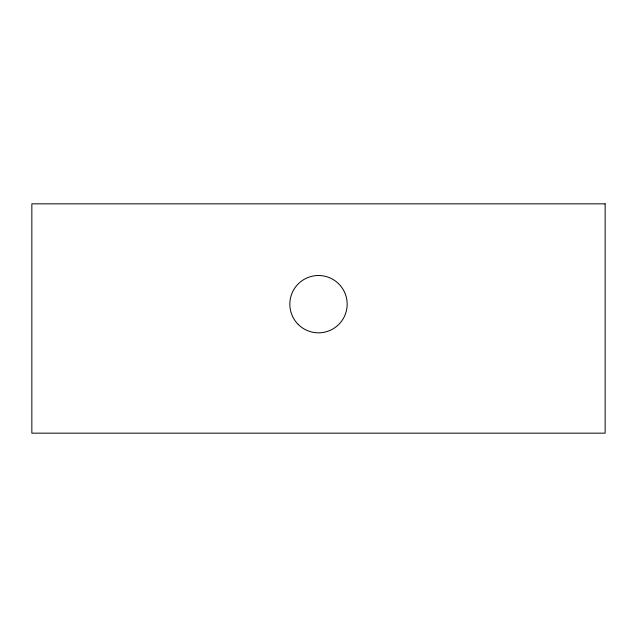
<?xml version="1.0" encoding="UTF-8"?>
<svg xmlns="http://www.w3.org/2000/svg" width="637" height="637" viewBox="0 0 637 637"><rect width="100%" height="100%" fill="white"/><g stroke="black" fill="none" stroke-linecap="round" stroke-linejoin="round"><path stroke-width="0.96" d="M605.15 203.84L31.85 203.84L31.85 433.16L605.15 433.16L605.15 203.84M298.227 324.44A28.665 28.665 0 0 0 346.186 311.589A28.665 28.665 0 0 0 311.079 276.482A28.665 28.665 0 0 0 298.227 324.44"/></g></svg>
